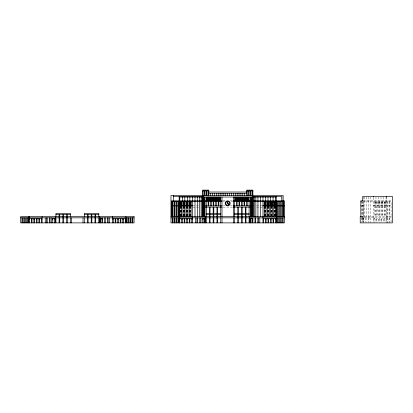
<?xml version="1.0" encoding="UTF-8"?>
<svg xmlns="http://www.w3.org/2000/svg" width="413" height="413" viewBox="0 0 413 413"><rect width="100%" height="100%" fill="white"/><g stroke="black" fill="none" stroke-linecap="round" stroke-linejoin="round"><path stroke-width="0.31" stroke-dasharray="2.06 1.55" d="M223.17 200.826L225.116 200.826M230.258 200.826L232.855 200.826M363.445 200.826L391.09 200.826M223.165 201.456L224.455 201.456M230.903 201.456L232.839 201.456M363.445 201.456L391.09 201.456L391.09 216.582M374.705 202.721L376.594 202.721M377.854 202.721L379.748 202.721M381.008 202.721L382.897 202.721M384.157 202.721L386.047 202.721M374.705 203.981L376.594 203.981M377.854 203.981L379.748 203.981M381.008 203.981L382.897 203.981M384.157 203.981L386.047 203.981M362.728 205.24L363.363 205.24M373.445 205.24L386.676 205.24M192.856 205.87L198.663 205.87M223.165 205.87L225.1 205.87M230.258 205.87L232.839 205.87M256.7 205.87L262.503 205.87M362.098 205.87L363.363 205.87M373.445 205.87L387.306 205.87M387.936 205.87L389.201 205.87M389.831 205.87L391.09 205.87M363.363 206.5L363.677 206.5M192.856 207.13L198.663 207.13M223.165 207.13L232.839 207.13M256.7 207.13L262.503 207.13M363.363 208.389L363.677 208.389M363.363 210.279L363.677 210.279M363.363 212.174L363.677 212.174M363.363 214.063L363.677 214.063M363.363 215.953L363.677 215.953M360.838 216.582L392.35 216.582M360.663 217.842L391.09 217.842L391.09 222.886M362.728 218.157L363.363 218.157M373.445 218.157L374.075 218.157M386.047 218.157L386.676 218.157M363.363 219.102L362.728 219.102A0.945 0.945 0 0 0 360.869 218.859M373.445 219.102L374.075 219.102A0.945 0.945 0 0 1 375.019 218.157A0.945 0.945 0 0 1 375.964 219.102L375.964 222.256M375.964 219.102L376.594 219.102A0.945 0.945 0 0 1 377.539 218.157A0.945 0.945 0 0 1 378.484 219.102L378.484 222.256M378.484 219.102L379.113 219.102A0.945 0.945 0 0 1 380.063 218.157A0.945 0.945 0 0 1 381.008 219.102L381.008 222.886M381.008 219.102L381.638 219.102A0.945 0.945 0 0 1 382.583 218.157A0.945 0.945 0 0 1 383.527 219.102L383.527 222.256M383.527 219.102L384.157 219.102A0.945 0.945 0 0 1 385.102 218.157A0.945 0.945 0 0 1 386.047 219.102L386.676 219.102M389.831 201.456L389.831 216.582M389.831 217.842L389.831 222.886M389.201 201.456L389.201 216.582M389.201 217.842L389.201 222.256M387.936 201.456L387.936 216.582M387.936 217.842L387.936 222.886M387.306 201.456L387.306 216.582M387.306 217.842L387.306 222.886M386.676 197.047L386.676 222.886M386.047 197.047L386.047 200.826M386.047 201.456L386.047 205.24M386.047 205.87L386.047 222.256M385.417 201.456L385.417 205.24M384.787 201.456L384.787 205.24M384.157 201.456L384.157 205.24M384.157 205.87L384.157 216.582M384.157 219.102L384.157 222.256M383.527 197.047L383.527 200.826M382.897 201.456L382.897 205.24M382.897 205.87L382.897 216.582M382.268 201.456L382.268 205.24M381.638 201.456L381.638 205.24M381.638 219.102L381.638 222.256M381.008 197.047L381.008 200.826M381.008 201.456L381.008 205.24M381.008 205.87L381.008 216.582M379.748 201.456L379.748 205.24M379.748 205.87L379.748 216.582M379.113 201.456L379.113 205.24M379.113 219.102L379.113 222.886M378.484 197.047L378.484 200.826M378.484 201.456L378.484 205.24M377.854 201.456L377.854 205.24M377.854 205.87L377.854 216.582M376.594 201.456L376.594 205.24M376.594 205.87L376.594 216.582M376.594 219.102L376.594 222.886M375.964 197.047L375.964 200.826M375.964 201.456L375.964 205.24M375.334 201.456L375.334 205.24M374.705 201.456L374.705 205.24M374.705 205.87L374.705 216.582M374.075 217.842L374.075 222.886M373.445 197.677L373.445 222.886M370.833 197.047L370.833 217.842M370.291 217.842L370.291 222.886M368.933 217.842L368.933 222.256M368.401 197.047L368.401 217.842M368.303 217.842L368.303 222.256M366.316 197.047L366.316 217.842M366.088 217.842L366.088 222.256M365.453 217.842L365.453 222.256M364.71 197.047L364.71 217.842M363.76 217.842L363.76 222.256M363.703 197.047L363.703 216.582M363.363 202.086L363.363 222.886M363.13 217.842L363.13 222.256M362.728 201.456L362.728 222.886M362.098 201.456L362.098 216.582M362.113 217.842L362.113 222.256M361.468 201.456L361.468 216.582M361.483 217.842L361.483 222.256M281.248 197.047L281.248 200.826M375.964 206.5L375.334 206.5L375.334 208.389L375.964 208.389L375.964 206.5M379.113 206.5L378.484 206.5L378.484 208.389L379.113 208.389L379.113 206.5M382.268 206.5L381.638 206.5L381.638 208.389L382.268 208.389L382.268 206.5M385.417 206.5L384.787 206.5L384.787 208.389L385.417 208.389L385.417 206.5M375.964 210.279L375.334 210.279L375.334 212.174L375.964 212.174L375.964 210.279M379.113 210.279L378.484 210.279L378.484 212.174L379.113 212.174L379.113 210.279M382.268 210.279L381.638 210.279L381.638 212.174L382.268 212.174L382.268 210.279M385.417 210.279L384.787 210.279L384.787 212.174L385.417 212.174L385.417 210.279M375.964 214.063L375.334 214.063L375.334 215.953L375.964 215.953L375.964 214.063M379.113 214.063L378.484 214.063L378.484 215.953L379.113 215.953L379.113 214.063M382.268 214.063L381.638 214.063L381.638 215.953L382.268 215.953L382.268 214.063M385.417 214.063L384.787 214.063L384.787 215.953L385.417 215.953L385.417 214.063"/><path stroke-width="0.62" d="M252.89 190.744L250.996 190.744L250.996 195.488M202.473 191.374L203.103 191.374M204.363 191.374L204.993 191.374M206.252 191.374L206.882 191.374M208.142 191.374L208.771 191.374M246.587 191.374L247.217 191.374M248.476 191.374L249.106 191.374M250.366 191.374L250.996 191.374M252.26 191.374L252.89 191.374M208.771 192.004L246.587 192.004M208.771 193.263L246.587 193.263M173.481 196.418L203.103 196.418M252.26 196.418L281.878 196.418L281.878 200.826M179.154 197.047L276.204 197.047M222.008 200.826L171.591 200.826L171.591 216.582M233.35 200.826L284.397 200.826L284.397 222.886L170.961 222.886L170.961 195.488L283.137 195.488L283.137 200.826M362.82 200.826L360.838 200.826L360.838 216.582M171.591 201.456L222.008 201.456M233.35 201.456L283.767 201.456M360.838 201.456L361.468 201.456M179.784 202.721L181.674 202.721M182.933 202.721L184.828 202.721M186.087 202.721L187.977 202.721M189.237 202.721L191.126 202.721M264.232 202.721L266.122 202.721M267.381 202.721L269.276 202.721M270.536 202.721L272.425 202.721M273.685 202.721L275.574 202.721M227.522 201.477L227.522 203.351L227.837 203.351L227.837 201.477M179.784 203.981L181.674 203.981M182.933 203.981L184.828 203.981M186.087 203.981L187.977 203.981M189.237 203.981L191.126 203.981M264.232 203.981L266.122 203.981M267.381 203.981L269.276 203.981M270.536 203.981L272.425 203.981M273.685 203.981L275.574 203.981M179.154 205.24L192.386 205.24M202.473 205.24L203.103 205.24M252.26 205.24L252.89 205.24M262.973 205.24L276.204 205.24M171.591 205.87L172.221 205.87M172.851 205.87L174.11 205.87M174.74 205.87L176.005 205.87M176.635 205.87L177.895 205.87M178.524 205.87L192.386 205.87M202.473 205.87L203.733 205.87M204.363 205.87L222.008 205.87M233.35 205.87L250.996 205.87M251.631 205.87L252.89 205.87M262.973 205.87L276.839 205.87M277.469 205.87L278.729 205.87M279.358 205.87L280.618 205.87M281.248 205.87L282.507 205.87M283.137 205.87L284.397 205.87M360.838 205.87L361.468 205.87M204.993 207.13L222.008 207.13M233.35 207.13L250.366 207.13M206.252 213.433L220.749 213.433M234.615 213.433L249.106 213.433M55.941 214.693L70.437 214.693M84.304 214.693L98.795 214.693M206.252 214.693L220.749 214.693M234.615 214.693L249.106 214.693M170.961 216.582L284.397 216.582M361.468 216.582L360.208 216.582L360.208 222.886L392.35 222.886L392.35 196.418L362.728 196.418L362.728 200.826M20.65 217.842L134.086 217.842M170.961 217.842L284.397 217.842M28.843 219.102L29.473 219.102A0.945 0.945 0 0 1 30.417 218.157A0.945 0.945 0 0 1 31.362 219.102L31.362 222.886M31.362 219.102L31.992 219.102A0.945 0.945 0 0 1 32.937 218.157A0.945 0.945 0 0 1 33.887 219.102L33.887 222.886M33.887 219.102L34.516 219.102A0.945 0.945 0 0 1 35.461 218.157A0.945 0.945 0 0 1 36.406 219.102L36.406 222.886M36.406 219.102L37.036 219.102A0.945 0.945 0 0 1 37.981 218.157A0.945 0.945 0 0 1 38.925 219.102L38.925 222.886M38.925 219.102L39.555 219.102A0.945 0.945 0 0 1 40.5 218.157A0.945 0.945 0 0 1 41.445 219.102L42.08 219.102M52.162 219.102L52.792 219.102A0.945 0.945 0 0 1 53.494 218.193M55.311 219.102L54.681 219.102A0.945 0.945 0 0 0 53.979 218.193M99.425 219.102L100.054 219.102A0.945 0.945 0 0 1 101.004 218.157A0.945 0.945 0 0 1 101.949 219.102L102.579 219.102M112.661 219.102L113.291 219.102A0.945 0.945 0 0 1 114.236 218.157A0.945 0.945 0 0 1 115.181 219.102L115.181 222.886M115.181 219.102L115.81 219.102A0.945 0.945 0 0 1 116.755 218.157A0.945 0.945 0 0 1 117.705 219.102L117.705 222.886M117.705 219.102L118.335 219.102A0.945 0.945 0 0 1 119.28 218.157A0.945 0.945 0 0 1 120.224 219.102L120.224 222.886M120.224 219.102L120.854 219.102A0.945 0.945 0 0 1 121.799 218.157A0.945 0.945 0 0 1 122.744 219.102L122.744 222.886M122.744 219.102L123.373 219.102A0.945 0.945 0 0 1 124.318 218.157A0.945 0.945 0 0 1 125.263 219.102M179.154 219.102L179.784 219.102A0.945 0.945 0 0 1 180.729 218.157A0.945 0.945 0 0 1 181.674 219.102L181.674 222.886M181.674 219.102L182.303 219.102A0.945 0.945 0 0 1 183.248 218.157A0.945 0.945 0 0 1 184.198 219.102L184.198 222.886M184.198 219.102L184.828 219.102A0.945 0.945 0 0 1 185.773 218.157A0.945 0.945 0 0 1 186.717 219.102L186.717 222.886M186.717 219.102L187.347 219.102A0.945 0.945 0 0 1 188.292 218.157A0.945 0.945 0 0 1 189.237 219.102L189.237 222.886M189.237 219.102L189.866 219.102A0.945 0.945 0 0 1 190.811 218.157A0.945 0.945 0 0 1 191.756 219.102L192.386 219.102M202.473 219.102L203.103 219.102A0.945 0.945 0 0 1 203.8 218.193M205.622 219.102L204.993 219.102A0.945 0.945 0 0 0 204.29 218.193M249.736 219.102L250.366 219.102A0.945 0.945 0 0 1 251.31 218.157A0.945 0.945 0 0 1 252.26 219.102L252.89 219.102M262.973 219.102L263.602 219.102A0.945 0.945 0 0 1 264.547 218.157A0.945 0.945 0 0 1 265.492 219.102L265.492 222.886M265.492 219.102L266.122 219.102A0.945 0.945 0 0 1 267.066 218.157A0.945 0.945 0 0 1 268.011 219.102L268.011 222.886M268.011 219.102L268.646 219.102A0.945 0.945 0 0 1 269.591 218.157A0.945 0.945 0 0 1 270.536 219.102L270.536 222.886M270.536 219.102L271.165 219.102A0.945 0.945 0 0 1 272.11 218.157A0.945 0.945 0 0 1 273.055 219.102L273.055 222.886M273.055 219.102L273.685 219.102A0.945 0.945 0 0 1 274.63 218.157A0.945 0.945 0 0 1 275.574 219.102M227.837 203.222L228.817 204.265L228.595 204.487L227.522 203.351M386.676 196.418L386.676 197.047M373.445 196.418L373.445 197.047M283.767 200.826L283.767 216.582M283.137 201.456L283.137 216.582M283.137 217.842L283.137 222.886M282.507 201.456L282.507 216.582M282.507 217.842L282.507 222.886M281.248 201.456L281.248 216.582M281.248 217.842L281.248 222.886M280.618 201.456L280.618 216.582M280.618 217.842L280.618 222.886M279.358 201.456L279.358 216.582M279.358 217.842L279.358 222.886M278.729 201.456L278.729 216.582M278.729 217.842L278.729 222.886M277.469 201.456L277.469 216.582M277.469 217.842L277.469 222.886M276.839 201.456L276.839 216.582M276.839 217.842L276.839 222.886M276.204 196.418L276.204 222.886M275.574 197.047L275.574 200.826M275.574 201.456L275.574 205.24M275.574 205.87L275.574 216.582M275.574 218.286L275.574 222.886M274.944 201.456L274.944 205.24M274.315 201.456L274.315 205.24M273.685 201.456L273.685 205.24M273.685 205.87L273.685 216.582M273.685 219.102L273.685 222.886M273.055 197.047L273.055 200.826M272.425 201.456L272.425 205.24M272.425 205.87L272.425 216.582M271.795 201.456L271.795 205.24M271.165 201.456L271.165 205.24M271.165 219.102L271.165 222.886M270.536 197.047L270.536 200.826M270.536 201.456L270.536 205.24M270.536 205.87L270.536 216.582M269.276 201.456L269.276 205.24M269.276 205.87L269.276 216.582M268.646 201.456L268.646 205.24M268.646 219.102L268.646 222.886M268.011 197.047L268.011 200.826M268.011 201.456L268.011 205.24M267.381 201.456L267.381 205.24M267.381 205.87L267.381 216.582M266.122 201.456L266.122 205.24M266.122 205.87L266.122 216.582M266.122 219.102L266.122 222.886M265.492 197.047L265.492 200.826M265.492 201.456L265.492 205.24M264.862 201.456L264.862 205.24M264.232 201.456L264.232 205.24M264.232 205.87L264.232 216.582M263.602 218.632L263.602 222.886M262.973 196.418L262.973 222.886M260.36 197.047L260.36 200.826M260.36 201.456L260.36 216.582M259.823 217.842L259.823 222.886M258.466 217.842L258.466 222.886M257.929 197.047L257.929 200.826M257.929 201.456L257.929 216.582M257.836 217.842L257.836 222.886M255.843 197.047L255.843 200.826M255.843 201.456L255.843 216.582M255.616 217.842L255.616 222.886M254.986 217.842L254.986 222.886M254.238 197.047L254.238 200.826M254.238 201.456L254.238 216.582M253.231 197.047L253.231 200.826M253.231 201.456L253.231 216.582M252.89 195.488L252.89 190.114L246.587 190.114L246.587 195.488M252.89 197.047L252.89 200.826M252.89 201.456L252.89 216.582M252.89 217.842L252.89 222.886M252.26 190.744L252.26 216.582M252.26 218.286L252.26 222.886M251.631 197.047L251.631 200.826M251.631 201.456L251.631 216.582M250.996 197.047L250.996 200.826M250.996 201.456L250.996 216.582M251.011 217.842L251.011 222.886M250.366 195.488L250.366 190.744L249.106 190.744L249.106 195.488M250.366 197.047L250.366 216.582M250.366 218.286L250.366 222.886M249.736 216.582L249.736 222.886M249.106 197.047L249.106 200.826M249.106 201.456L249.106 216.582M249.106 217.842L249.106 222.886M248.476 195.488L248.476 190.744L247.217 190.744L247.217 195.488M248.476 197.047L248.476 200.826M247.846 197.047L247.846 200.826M247.217 197.047L247.217 200.826M247.217 201.456L247.217 205.87M246.587 197.047L246.587 200.826M246.587 201.456L246.587 205.87M245.957 197.047L245.957 200.826M245.957 207.13L245.957 213.433M245.957 214.693L245.957 216.582M245.957 217.212L245.957 222.886M245.327 197.047L245.327 200.826M245.327 207.13L245.327 213.433M245.327 214.693L245.327 216.582M245.327 217.212L245.327 222.886M244.697 193.263L244.697 195.488M244.697 197.047L244.697 200.826M244.697 201.456L244.697 205.87M244.068 197.047L244.068 200.826M244.068 201.456L244.068 205.87M243.438 197.047L243.438 200.826M242.803 193.263L242.803 195.488M242.803 197.047L242.803 200.826M242.173 197.047L242.173 200.826M242.173 201.456L242.173 205.87M242.173 207.13L242.173 213.433M242.173 214.693L242.173 216.582M242.173 217.212L242.173 222.886M241.543 197.047L241.543 200.826M241.543 201.456L241.543 205.87M241.543 207.13L241.543 213.433M241.543 214.693L241.543 216.582M241.543 217.212L241.543 222.886M240.913 193.263L240.913 195.488M240.913 197.047L240.913 200.826M240.283 197.047L240.283 200.826M239.654 197.047L239.654 200.826M239.654 201.456L239.654 205.87M239.024 193.263L239.024 195.488M239.024 197.047L239.024 200.826M239.024 201.456L239.024 205.87M238.394 197.047L238.394 200.826M238.394 207.13L238.394 213.433M238.394 214.693L238.394 216.582M238.394 217.212L238.394 222.886M237.764 197.047L237.764 200.826M237.764 207.13L237.764 213.433M237.764 214.693L237.764 216.582M237.764 217.212L237.764 222.886M237.134 193.263L237.134 195.488M237.134 197.047L237.134 200.826M237.134 201.456L237.134 205.87M236.504 197.047L236.504 200.826M236.504 201.456L236.504 205.87M235.875 197.047L235.875 200.826M235.245 193.263L235.245 195.488M235.245 197.047L235.245 200.826M234.615 197.047L234.615 200.826M234.615 201.456L234.615 216.582M234.615 217.842L234.615 222.886M233.35 193.263L233.35 195.488M233.35 197.047L233.35 216.582M233.35 217.842L233.35 222.886M231.461 193.263L231.461 195.488M229.571 193.263L229.571 195.488M227.682 193.263L227.682 195.488M225.787 193.263L225.787 195.488M223.898 193.263L223.898 195.488M222.008 193.263L222.008 195.488M222.008 197.047L222.008 216.582M222.008 217.842L222.008 222.886M220.749 197.047L220.749 200.826M220.749 201.456L220.749 216.582M220.749 217.842L220.749 222.886M220.119 193.263L220.119 195.488M220.119 197.047L220.119 200.826M219.489 197.047L219.489 200.826M218.859 197.047L218.859 200.826M218.859 201.456L218.859 205.87M218.229 193.263L218.229 195.488M218.229 197.047L218.229 200.826M218.229 201.456L218.229 205.87M217.594 197.047L217.594 200.826M217.594 207.13L217.594 213.433M217.594 214.693L217.594 216.582M217.594 217.212L217.594 222.886M216.964 197.047L216.964 200.826M216.964 207.13L216.964 213.433M216.964 214.693L216.964 216.582M216.964 217.212L216.964 222.886M216.335 193.263L216.335 195.488M216.335 197.047L216.335 200.826M216.335 201.456L216.335 205.87M215.705 197.047L215.705 200.826M215.705 201.456L215.705 205.87M215.075 197.047L215.075 200.826M214.445 193.263L214.445 195.488M214.445 197.047L214.445 200.826M213.815 197.047L213.815 200.826M213.815 201.456L213.815 205.87M213.815 207.13L213.815 213.433M213.815 214.693L213.815 216.582M213.815 217.212L213.815 222.886M213.185 197.047L213.185 200.826M213.185 201.456L213.185 205.87M213.185 207.13L213.185 213.433M213.185 214.693L213.185 216.582M213.185 217.212L213.185 222.886M212.556 193.263L212.556 195.488M212.556 197.047L212.556 200.826M211.926 197.047L211.926 200.826M211.296 197.047L211.296 200.826M211.296 201.456L211.296 205.87M210.666 193.263L210.666 195.488M210.666 197.047L210.666 200.826M210.666 201.456L210.666 205.87M210.036 197.047L210.036 200.826M210.036 207.13L210.036 213.433M210.036 214.693L210.036 216.582M210.036 217.212L210.036 222.886M209.406 197.047L209.406 200.826M209.406 207.13L209.406 213.433M209.406 214.693L209.406 216.582M209.406 217.212L209.406 222.886M208.771 195.488L208.771 190.114L202.473 190.114L202.473 195.488M208.771 197.047L208.771 200.826M208.771 201.456L208.771 205.87M208.142 195.488L208.142 190.744L206.882 190.744L206.882 195.488M208.142 197.047L208.142 200.826M208.142 201.456L208.142 205.87M207.512 197.047L207.512 200.826M206.882 197.047L206.882 200.826M206.252 195.488L206.252 190.744L204.993 190.744L204.993 195.488M206.252 197.047L206.252 200.826M206.252 201.456L206.252 216.582M206.252 217.842L206.252 222.886M205.622 216.582L205.622 222.886M204.993 197.047L204.993 216.582M204.993 218.286L204.993 222.886M204.363 195.488L204.363 190.744L203.103 190.744L203.103 216.582M204.363 197.047L204.363 200.826M204.363 201.456L204.363 216.582M204.347 217.842L204.347 222.886M203.733 197.047L203.733 200.826M203.733 201.456L203.733 216.582M203.103 218.286L203.103 222.886M202.473 197.047L202.473 200.826M202.473 201.456L202.473 216.582M202.127 197.047L202.127 200.826M202.127 201.456L202.127 216.582M202.071 217.842L202.071 222.886M201.121 197.047L201.121 200.826M201.121 201.456L201.121 216.582M200.377 217.842L200.377 222.886M199.747 217.842L199.747 222.886M199.52 197.047L199.52 200.826M199.52 201.456L199.52 216.582M197.528 217.842L197.528 222.886M197.429 197.047L197.429 200.826M197.429 201.456L197.429 216.582M196.898 217.842L196.898 222.886M195.54 217.842L195.54 222.886M194.998 197.047L194.998 200.826M194.998 201.456L194.998 216.582M192.386 196.418L192.386 222.886M191.756 218.286L191.756 222.886M191.126 201.456L191.126 205.24M191.126 205.87L191.126 216.582M190.496 201.456L190.496 205.24M189.866 197.047L189.866 200.826M189.866 201.456L189.866 205.24M189.866 219.102L189.866 222.886M189.237 201.456L189.237 205.24M189.237 205.87L189.237 216.582M187.977 201.456L187.977 205.24M187.977 205.87L187.977 216.582M187.347 197.047L187.347 200.826M187.347 201.456L187.347 205.24M187.347 219.102L187.347 222.886M186.717 201.456L186.717 205.24M186.087 201.456L186.087 205.24M186.087 205.87L186.087 216.582M184.828 197.047L184.828 200.826M184.828 201.456L184.828 205.24M184.828 205.87L184.828 216.582M184.828 219.102L184.828 222.886M184.198 201.456L184.198 205.24M183.563 201.456L183.563 205.24M182.933 201.456L182.933 205.24M182.933 205.87L182.933 216.582M182.303 197.047L182.303 200.826M182.303 219.102L182.303 222.886M181.674 201.456L181.674 205.24M181.674 205.87L181.674 216.582M181.044 201.456L181.044 205.24M180.414 201.456L180.414 205.24M179.784 197.047L179.784 200.826M179.784 201.456L179.784 205.24M179.784 205.87L179.784 222.886M179.154 196.418L179.154 222.886M178.524 201.456L178.524 216.582M178.524 217.842L178.524 222.886M177.895 201.456L177.895 216.582M177.895 217.842L177.895 222.886M176.635 201.456L176.635 216.582M176.635 217.842L176.635 222.886M176.005 201.456L176.005 216.582M176.005 217.842L176.005 222.886M174.74 201.456L174.74 216.582M174.74 217.842L174.74 222.886M174.11 201.456L174.11 216.582M174.11 217.842L174.11 222.886M173.481 195.488L173.481 200.826M172.851 201.456L172.851 216.582M172.851 217.842L172.851 222.886M172.221 201.456L172.221 216.582M172.221 217.842L172.221 222.886M132.826 217.842L132.826 222.886M132.196 217.842L132.196 222.886M130.936 217.842L130.936 222.886M130.307 217.842L130.307 222.886M129.047 217.842L129.047 222.886M128.417 217.842L128.417 222.886M127.158 217.842L127.158 222.886M126.528 217.842L126.528 222.886M125.898 216.582L125.898 222.886M125.263 218.286L125.263 222.886M123.373 219.102L123.373 222.886M120.854 219.102L120.854 222.886M118.335 219.102L118.335 222.886M115.81 219.102L115.81 222.886M113.291 218.632L113.291 222.886M112.661 216.582L112.661 222.886M109.512 217.842L109.512 222.886M108.154 217.842L108.154 222.886M107.525 217.842L107.525 222.886M105.305 217.842L105.305 222.886M104.675 217.842L104.675 222.886M102.579 217.842L102.579 222.886M101.949 218.286L101.949 222.886M100.7 217.842L100.7 222.886M100.054 218.632L100.054 222.886M99.425 216.582L99.425 222.886M98.795 216.582L98.795 213.433L84.304 213.433L84.304 216.582M98.795 217.842L98.795 222.886M95.646 214.693L95.646 216.582M95.646 217.212L95.646 222.886M95.016 214.693L95.016 216.582M95.016 217.212L95.016 222.886M91.862 214.693L91.862 216.582M91.862 217.212L91.862 222.886M91.232 214.693L91.232 216.582M91.232 217.212L91.232 222.886M88.083 214.693L88.083 216.582M88.083 217.212L88.083 222.886M87.453 214.693L87.453 216.582M87.453 217.212L87.453 222.886M84.304 217.842L84.304 222.886M83.039 217.842L83.039 222.886M71.697 217.842L71.697 222.886M70.437 216.582L70.437 213.433L55.941 213.433L55.941 216.582M70.437 217.842L70.437 222.886M67.288 214.693L67.288 216.582M67.288 217.212L67.288 222.886M66.653 214.693L66.653 216.582M66.653 217.212L66.653 222.886M63.504 214.693L63.504 216.582M63.504 217.212L63.504 222.886M62.874 214.693L62.874 216.582M62.874 217.212L62.874 222.886M59.725 214.693L59.725 216.582M59.725 217.212L59.725 222.886M59.095 214.693L59.095 216.582M59.095 217.212L59.095 222.886M55.941 217.842L55.941 222.886M55.311 216.582L55.311 222.886M54.681 218.286L54.681 222.886M52.792 218.286L52.792 222.886M51.759 217.842L51.759 222.886M50.066 217.842L50.066 222.886M49.436 217.842L49.436 222.886M47.216 217.842L47.216 222.886M46.586 217.842L46.586 222.886M45.229 217.842L45.229 222.886M42.08 216.582L42.08 222.886M41.445 218.286L41.445 222.886M39.555 219.102L39.555 222.886M37.036 219.102L37.036 222.886M34.516 219.102L34.516 222.886M31.992 219.102L31.992 222.886M29.473 216.582L29.473 222.886M28.843 216.582L28.843 222.886M28.213 217.842L28.213 222.886M27.583 217.842L27.583 222.886M26.324 217.842L26.324 222.886M25.694 217.842L25.694 222.886M24.429 217.842L24.429 222.886M23.799 217.842L23.799 222.886M22.539 217.842L22.539 222.886M21.91 217.842L21.91 222.886M227.682 201.456L227.191 201.523A1.889 1.889 0 0 0 226.133 204.435A1.889 1.889 0 0 0 229.23 204.435A1.889 1.889 0 0 0 228.167 201.523L227.682 201.456M181.044 206.5L180.414 206.5L180.414 208.389L181.044 208.389L181.044 206.5M184.198 206.5L183.563 206.5L183.563 208.389L184.198 208.389L184.198 206.5M187.347 206.5L186.717 206.5L186.717 208.389L187.347 208.389L187.347 206.5M190.496 206.5L189.866 206.5L189.866 208.389L190.496 208.389L190.496 206.5M265.492 206.5L264.862 206.5L264.862 208.389L265.492 208.389L265.492 206.5M268.646 206.5L268.011 206.5L268.011 208.389L268.646 208.389L268.646 206.5M271.795 206.5L271.165 206.5L271.165 208.389L271.795 208.389L271.795 206.5M274.944 206.5L274.315 206.5L274.315 208.389L274.944 208.389L274.944 206.5M181.044 210.279L180.414 210.279L180.414 212.174L181.044 212.174L181.044 210.279M184.198 210.279L183.563 210.279L183.563 212.174L184.198 212.174L184.198 210.279M187.347 210.279L186.717 210.279L186.717 212.174L187.347 212.174L187.347 210.279M190.496 210.279L189.866 210.279L189.866 212.174L190.496 212.174L190.496 210.279M265.492 210.279L264.862 210.279L264.862 212.174L265.492 212.174L265.492 210.279M268.646 210.279L268.011 210.279L268.011 212.174L268.646 212.174L268.646 210.279M271.795 210.279L271.165 210.279L271.165 212.174L271.795 212.174L271.795 210.279M274.944 210.279L274.315 210.279L274.315 212.174L274.944 212.174L274.944 210.279M181.044 214.063L180.414 214.063L180.414 215.953L181.044 215.953L181.044 214.063M184.198 214.063L183.563 214.063L183.563 215.953L184.198 215.953L184.198 214.063M187.347 214.063L186.717 214.063L186.717 215.953L187.347 215.953L187.347 214.063M190.496 214.063L189.866 214.063L189.866 215.953L190.496 215.953L190.496 214.063M265.492 214.063L264.862 214.063L264.862 215.953L265.492 215.953L265.492 214.063M268.646 214.063L268.011 214.063L268.011 215.953L268.646 215.953L268.646 214.063M271.795 214.063L271.165 214.063L271.165 215.953L271.795 215.953L271.795 214.063M274.944 214.063L274.315 214.063L274.315 215.953L274.944 215.953L274.944 214.063M134.086 216.582L20.65 216.582L20.65 222.886L134.086 222.886L134.086 216.582M226.422 205.535A2.519 2.519 0 0 0 230.201 203.351A2.519 2.519 0 0 0 226.422 201.167A2.519 2.519 0 0 0 226.422 205.535"/></g></svg>
